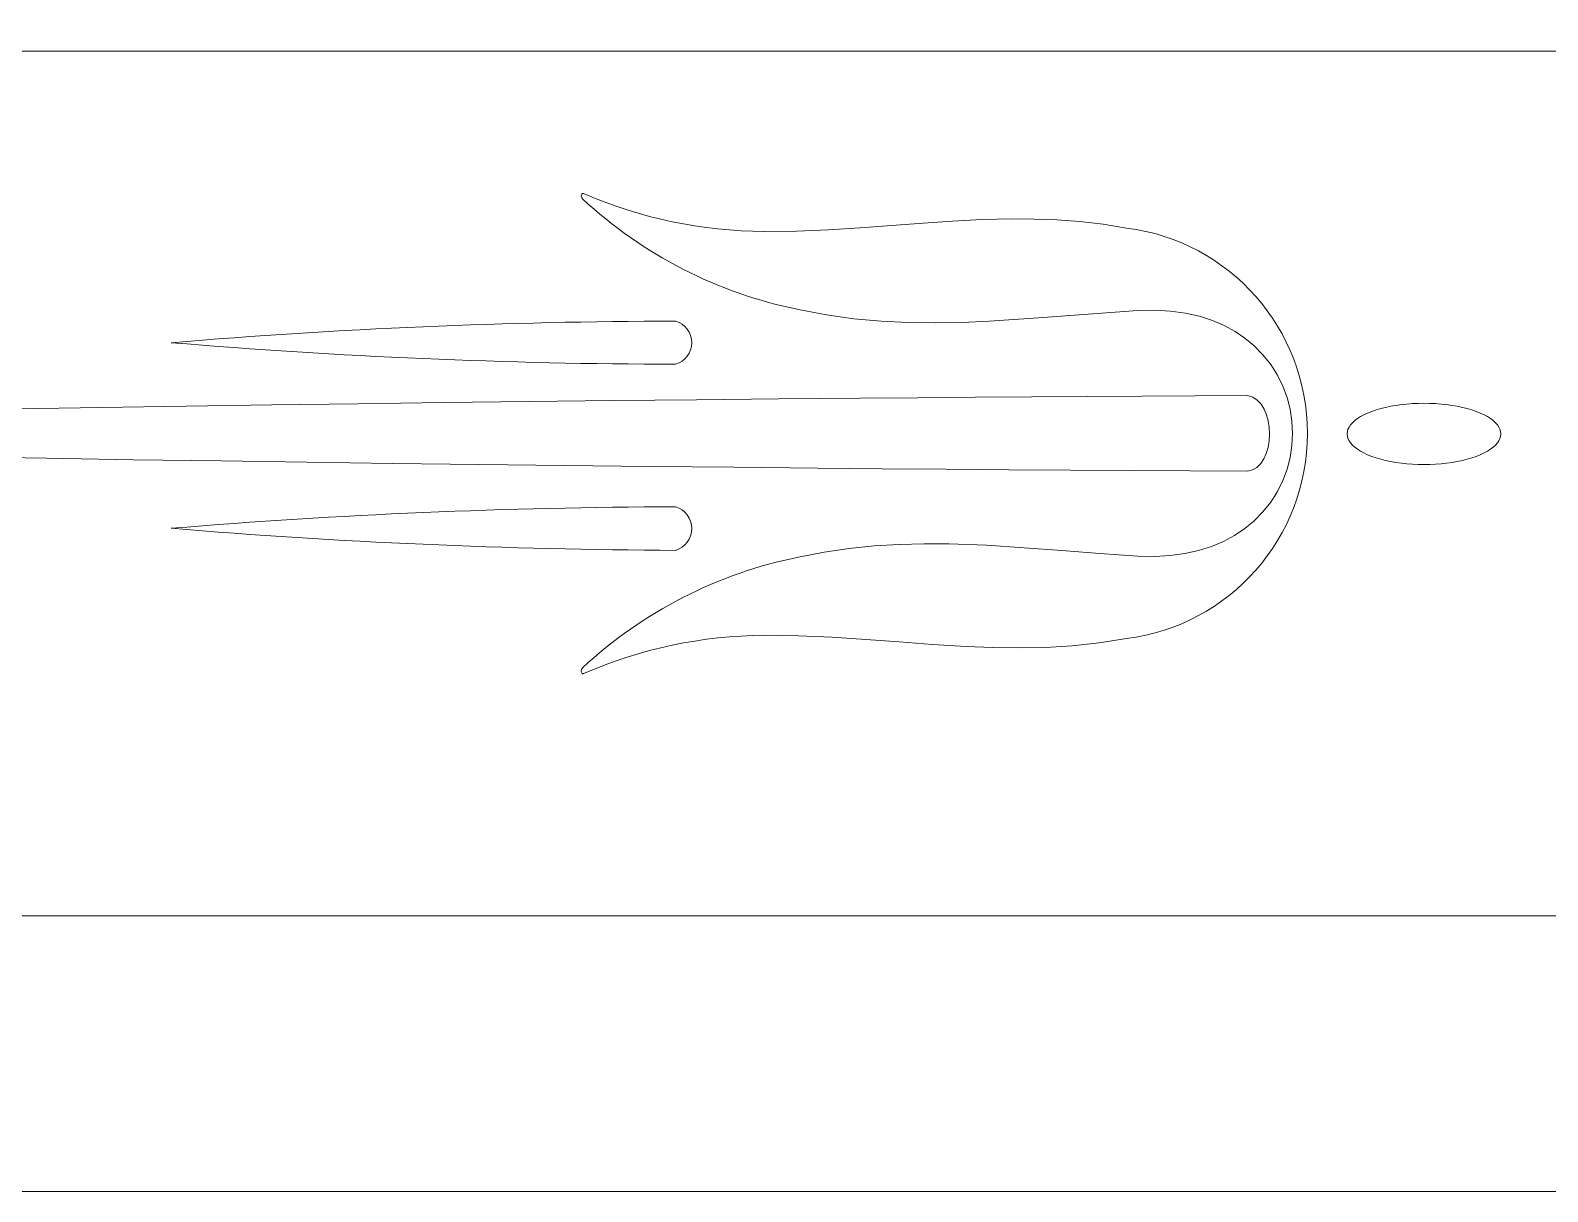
# Model space of a CAD drawing. Header units: centimetres. Extents: x -89 to 95, y -62 to 62.
# Drawn here: x 44.22 to 52.12, y -61.96 to -55.92 of the extents above; entities that cross this region are included whole.
import ezdxf

# ---------------------------------------------------------------- set-up
doc = ezdxf.new("R2010")
doc.units = ezdxf.units.CM
doc.header["$MEASUREMENT"] = 0
doc.layers.add('layer 1', color=7, linetype='Continuous')

msp = doc.modelspace()

# ---------------------------------------------------------------- linework, layer by layer
at = {"layer": 'layer 1', "color": 177, "lineweight": 9}
msp.add_open_spline([(5.39311, -61.96294), (5.39311, -61.96294), (95.39311, -61.96294), (95.39311, -61.96294), (95.39311, -61.96294), (95.39311, -61.96294), (95.39311, -1.96294), (95.39311, -1.96294), (95.39311, -1.96294), (95.39311, -1.96294), (5.39311, -1.96294), (5.39311, -1.96294), (5.39311, -1.96294), (5.39311, -1.96294), (5.39311, -61.96294), (5.39311, -61.96294), (5.39311, -61.96294), (5.39311, -61.96294), (5.39311, -61.96294), (5.39311, -61.96294)], degree=3, knots=[0, 0, 0, 0, 0.1666667, 0.1666667, 0.1666667, 0.1666667, 0.3333333, 0.3333333, 0.3333333, 0.3333333, 0.5, 0.5, 0.5, 0.5, 0.6666667, 0.6666667, 0.6666667, 0.6666667, 1, 1, 1, 1], dxfattribs=at)
at = {"layer": 'layer 1', "color": 250, "lineweight": 9}
msp.add_open_spline([(36.45683, -59.92779), (36.45683, -59.92779), (36.45683, -56.62779), (36.45683, -56.62779), (36.45683, -56.62779), (36.45673, -56.46876), (36.51981, -56.3162), (36.63218, -56.20368), (36.63218, -56.20368), (36.74456, -56.09116), (36.8978, -56.02789), (37.05683, -56.02779), (37.05683, -56.02779), (37.05683, -56.02779), (65.85683, -56.02779), (65.85683, -56.02779), (65.85683, -56.02779), (66.01586, -56.02769), (66.16841, -56.09077), (66.28094, -56.20315), (66.28094, -56.20315), (66.39346, -56.31553), (66.45673, -56.46876), (66.45683, -56.62779), (66.45683, -56.62779), (66.45683, -56.62779), (66.45683, -59.92779), (66.45683, -59.92779), (66.45683, -59.92779), (66.45693, -60.08682), (66.39385, -60.23937), (66.28147, -60.3519), (66.28147, -60.3519), (66.16909, -60.46442), (66.01586, -60.52769), (65.85683, -60.52779), (65.85683, -60.52779), (65.85683, -60.52779), (37.05683, -60.52779), (37.05683, -60.52779), (37.05683, -60.52779), (36.8978, -60.52789), (36.74524, -60.46481), (36.63272, -60.35243), (36.63272, -60.35243), (36.5202, -60.24005), (36.45693, -60.08682), (36.45683, -59.92779), (36.45683, -59.92779), (36.45683, -59.92779), (36.45683, -59.92779), (36.45683, -59.92779)], degree=3, knots=[0, 0, 0, 0, 0.0714286, 0.0714286, 0.0714286, 0.0714286, 0.1428571, 0.1428571, 0.1428571, 0.1428571, 0.2142857, 0.2142857, 0.2142857, 0.2142857, 0.2857143, 0.2857143, 0.2857143, 0.2857143, 0.3571429, 0.3571429, 0.3571429, 0.3571429, 0.4285714, 0.4285714, 0.4285714, 0.4285714, 0.5, 0.5, 0.5, 0.5, 0.5714286, 0.5714286, 0.5714286, 0.5714286, 0.6428571, 0.6428571, 0.6428571, 0.6428571, 0.7142857, 0.7142857, 0.7142857, 0.7142857, 0.7857143, 0.7857143, 0.7857143, 0.7857143, 0.8571429, 0.8571429, 0.8571429, 0.8571429, 1, 1, 1, 1], dxfattribs=at)
at = {"layer": 'layer 1', "color": 1, "lineweight": 9}
for points, knots in [([(47.09204, -59.23726), (47.09204, -59.23726), (47.08704, -59.24509), (47.08704, -59.24509), (47.08704, -59.24509), (47.08704, -59.24509), (47.08569, -59.25354), (47.08569, -59.25354), (47.08569, -59.25354), (47.08569, -59.25354), (47.08644, -59.25879), (47.08644, -59.25879), (47.08644, -59.25879), (47.08644, -59.25879), (47.08824, -59.26322), (47.08824, -59.26322), (47.08824, -59.26322), (47.08824, -59.26322), (47.09086, -59.2664), (47.09086, -59.2664), (47.09086, -59.2664), (47.09086, -59.2664), (47.09241, -59.26737), (47.09241, -59.26737), (47.09241, -59.26737), (47.09241, -59.26737), (47.09407, -59.26787), (47.09407, -59.26787), (47.09407, -59.26787), (47.09407, -59.26787), (47.09583, -59.26784), (47.09583, -59.26784), (47.09583, -59.26784), (47.09583, -59.26784), (47.09764, -59.26721), (47.09764, -59.26721), (47.09764, -59.26721), (47.39464, -59.13759), (47.71499, -59.06966), (48.03903, -59.06753), (48.03903, -59.06753), (48.03903, -59.06753), (48.21653, -59.06965), (48.21653, -59.06965), (48.21653, -59.06965), (48.21653, -59.06965), (48.39236, -59.07747), (48.39236, -59.07747), (48.39236, -59.07747), (48.39236, -59.07747), (48.567, -59.08899), (48.567, -59.08899), (48.567, -59.08899), (48.567, -59.08899), (48.74091, -59.10222), (48.74091, -59.10222), (48.74091, -59.10222), (48.74091, -59.10222), (48.91455, -59.11515), (48.91455, -59.11515), (48.91455, -59.11515), (48.91455, -59.11515), (49.08839, -59.1258), (49.08839, -59.1258), (49.08839, -59.1258), (49.08839, -59.1258), (49.22542, -59.13127), (49.22542, -59.13127), (49.22542, -59.13127), (49.22542, -59.13127), (49.36309, -59.13311), (49.36309, -59.13311), (49.36309, -59.13311), (49.36309, -59.13311), (49.50161, -59.13038), (49.50161, -59.13038), (49.50161, -59.13038), (49.50161, -59.13038), (49.64123, -59.1221), (49.64123, -59.1221), (49.64123, -59.1221), (49.64123, -59.1221), (49.78216, -59.10729), (49.78216, -59.10729), (49.78216, -59.10729), (49.78216, -59.10729), (49.92462, -59.085), (49.92462, -59.085), (49.92462, -59.085), (50.46281, -59.01631), (50.86598, -58.55924), (50.86571, -58.01669), (50.86571, -58.01669), (50.86544, -57.47414), (50.46287, -57.01654), (49.92462, -56.94838), (49.92462, -56.94838), (49.92462, -56.94838), (49.80244, -56.92886), (49.80244, -56.92886), (49.80244, -56.92886), (49.80244, -56.92886), (49.68147, -56.91496), (49.68147, -56.91496), (49.68147, -56.91496), (49.68147, -56.91496), (49.56157, -56.90608), (49.56157, -56.90608), (49.56157, -56.90608), (49.56157, -56.90608), (49.44257, -56.90158), (49.44257, -56.90158), (49.44257, -56.90158), (49.44257, -56.90158), (49.32434, -56.90087), (49.32434, -56.90087), (49.32434, -56.90087), (49.32434, -56.90087), (49.17043, -56.90461), (49.17043, -56.90461), (49.17043, -56.90461), (49.17043, -56.90461), (49.01726, -56.91239), (49.01726, -56.91239), (49.01726, -56.91239), (49.01726, -56.91239), (48.86448, -56.92281), (48.86448, -56.92281), (48.86448, -56.92281), (48.86448, -56.92281), (48.70086, -56.93535), (48.70086, -56.93535), (48.70086, -56.93535), (48.70086, -56.93535), (48.53691, -56.94762), (48.53691, -56.94762), (48.53691, -56.94762), (48.53691, -56.94762), (48.37223, -56.95793), (48.37223, -56.95793), (48.37223, -56.95793), (48.37223, -56.95793), (48.20641, -56.96458), (48.20641, -56.96458), (48.20641, -56.96458), (48.20641, -56.96458), (48.03903, -56.96586), (48.03903, -56.96586), (48.03903, -56.96586), (47.71511, -56.96505), (47.39467, -56.89791), (47.09764, -56.76867), (47.09764, -56.76867), (47.09764, -56.76867), (47.09583, -56.76805), (47.09583, -56.76805), (47.09583, -56.76805), (47.09583, -56.76805), (47.09407, -56.76801), (47.09407, -56.76801), (47.09407, -56.76801), (47.09407, -56.76801), (47.09241, -56.7685), (47.09241, -56.7685), (47.09241, -56.7685), (47.09241, -56.7685), (47.09086, -56.76945), (47.09086, -56.76945), (47.09086, -56.76945), (47.09086, -56.76945), (47.08824, -56.77253), (47.08824, -56.77253), (47.08824, -56.77253), (47.08824, -56.77253), (47.08644, -56.77678), (47.08644, -56.77678), (47.08644, -56.77678), (47.08644, -56.77678), (47.08569, -56.78173), (47.08569, -56.78173), (47.08569, -56.78173), (47.08569, -56.78173), (47.08622, -56.78692), (47.08622, -56.78692), (47.08622, -56.78692), (47.08622, -56.78692), (47.08826, -56.79187), (47.08826, -56.79187), (47.08826, -56.79187), (47.08826, -56.79187), (47.09204, -56.79612), (47.09204, -56.79612), (47.09204, -56.79612), (47.40694, -57.08813), (47.79602, -57.2876), (48.21695, -57.37271), (48.21695, -57.37271), (48.21695, -57.37271), (48.36122, -57.40029), (48.36122, -57.40029), (48.36122, -57.40029), (48.36122, -57.40029), (48.50433, -57.42011), (48.50433, -57.42011), (48.50433, -57.42011), (48.50433, -57.42011), (48.64646, -57.43304), (48.64646, -57.43304), (48.64646, -57.43304), (48.64646, -57.43304), (48.7878, -57.43994), (48.7878, -57.43994), (48.7878, -57.43994), (48.7878, -57.43994), (48.92854, -57.44168), (48.92854, -57.44168), (48.92854, -57.44168), (48.92854, -57.44168), (49.06886, -57.43913), (49.06886, -57.43913), (49.06886, -57.43913), (49.06886, -57.43913), (49.20894, -57.43315), (49.20894, -57.43315), (49.20894, -57.43315), (49.20894, -57.43315), (49.46576, -57.41615), (49.46576, -57.41615), (49.46576, -57.41615), (49.46576, -57.41615), (49.72355, -57.39589), (49.72355, -57.39589), (49.72355, -57.39589), (49.72355, -57.39589), (49.98346, -57.3777), (49.98346, -57.3777), (49.98346, -57.3777), (49.98346, -57.3777), (50.07108, -57.37584), (50.07108, -57.37584), (50.07108, -57.37584), (50.07108, -57.37584), (50.15364, -57.38049), (50.15364, -57.38049), (50.15364, -57.38049), (50.15364, -57.38049), (50.23116, -57.39125), (50.23116, -57.39125), (50.23116, -57.39125), (50.23116, -57.39125), (50.30363, -57.40776), (50.30363, -57.40776), (50.30363, -57.40776), (50.30363, -57.40776), (50.37106, -57.4296), (50.37106, -57.4296), (50.37106, -57.4296), (50.37106, -57.4296), (50.43236, -57.4559), (50.43236, -57.4559), (50.43236, -57.4559), (50.43236, -57.4559), (50.4888, -57.48661), (50.4888, -57.48661), (50.4888, -57.48661), (50.4888, -57.48661), (50.54037, -57.52138), (50.54037, -57.52138), (50.54037, -57.52138), (50.54037, -57.52138), (50.58707, -57.55984), (50.58707, -57.55984), (50.58707, -57.55984), (50.58707, -57.55984), (50.63422, -57.60755), (50.63422, -57.60755), (50.63422, -57.60755), (50.63422, -57.60755), (50.67509, -57.65903), (50.67509, -57.65903), (50.67509, -57.65903), (50.67509, -57.65903), (50.70967, -57.71372), (50.70967, -57.71372), (50.70967, -57.71372), (50.70967, -57.71372), (50.73797, -57.77109), (50.73797, -57.77109), (50.73797, -57.77109), (50.73797, -57.77109), (50.75997, -57.83061), (50.75997, -57.83061), (50.75997, -57.83061), (50.75997, -57.83061), (50.77569, -57.89175), (50.77569, -57.89175), (50.77569, -57.89175), (50.77569, -57.89175), (50.78512, -57.95395), (50.78512, -57.95395), (50.78512, -57.95395), (50.78512, -57.95395), (50.78827, -58.01669), (50.78827, -58.01669), (50.78827, -58.01669), (50.78827, -58.01669), (50.78512, -58.07943), (50.78512, -58.07943), (50.78512, -58.07943), (50.78512, -58.07943), (50.77569, -58.14164), (50.77569, -58.14164), (50.77569, -58.14164), (50.77569, -58.14164), (50.75997, -58.20277), (50.75997, -58.20277), (50.75997, -58.20277), (50.75997, -58.20277), (50.73797, -58.26229), (50.73797, -58.26229), (50.73797, -58.26229), (50.73797, -58.26229), (50.70967, -58.31966), (50.70967, -58.31966), (50.70967, -58.31966), (50.70967, -58.31966), (50.67509, -58.37436), (50.67509, -58.37436), (50.67509, -58.37436), (50.67509, -58.37436), (50.63422, -58.42583), (50.63422, -58.42583), (50.63422, -58.42583), (50.63422, -58.42583), (50.58707, -58.47355), (50.58707, -58.47355), (50.58707, -58.47355), (50.58707, -58.47355), (50.53947, -58.51267), (50.53947, -58.51267), (50.53947, -58.51267), (50.53947, -58.51267), (50.48683, -58.54796), (50.48683, -58.54796), (50.48683, -58.54796), (50.48683, -58.54796), (50.42914, -58.57904), (50.42914, -58.57904), (50.42914, -58.57904), (50.42914, -58.57904), (50.36641, -58.60551), (50.36641, -58.60551), (50.36641, -58.60551), (50.36641, -58.60551), (50.29862, -58.62699), (50.29862, -58.62699), (50.29862, -58.62699), (50.29862, -58.62699), (50.22714, -58.64285), (50.22714, -58.64285), (50.22714, -58.64285), (50.22714, -58.64285), (50.15078, -58.65317), (50.15078, -58.65317), (50.15078, -58.65317), (50.15078, -58.65317), (50.06956, -58.65757), (50.06956, -58.65757), (50.06956, -58.65757), (50.06956, -58.65757), (49.98346, -58.65568), (49.98346, -58.65568), (49.98346, -58.65568), (49.98346, -58.65568), (49.78475, -58.64218), (49.78475, -58.64218), (49.78475, -58.64218), (49.78475, -58.64218), (49.58743, -58.62673), (49.58743, -58.62673), (49.58743, -58.62673), (49.58743, -58.62673), (49.391, -58.61171), (49.391, -58.61171), (49.391, -58.61171), (49.391, -58.61171), (49.19493, -58.59951), (49.19493, -58.59951), (49.19493, -58.59951), (49.19493, -58.59951), (48.99874, -58.5925), (48.99874, -58.5925), (48.99874, -58.5925), (48.99874, -58.5925), (48.86996, -58.59186), (48.86996, -58.59186), (48.86996, -58.59186), (48.86996, -58.59186), (48.74077, -58.59513), (48.74077, -58.59513), (48.74077, -58.59513), (48.74077, -58.59513), (48.61101, -58.60298), (48.61101, -58.60298), (48.61101, -58.60298), (48.61101, -58.60298), (48.48055, -58.61607), (48.48055, -58.61607), (48.48055, -58.61607), (48.48055, -58.61607), (48.34925, -58.63508), (48.34925, -58.63508), (48.34925, -58.63508), (48.34925, -58.63508), (48.21695, -58.66067), (48.21695, -58.66067), (48.21695, -58.66067), (47.7959, -58.74543), (47.40667, -58.94489), (47.09204, -59.23726), (47.09204, -59.23726), (47.09204, -59.23726), (47.09204, -59.23726), (47.09204, -59.23726)], [0, 0, 0, 0, 0.0093458, 0.0093458, 0.0093458, 0.0093458, 0.0186916, 0.0186916, 0.0186916, 0.0186916, 0.0280374, 0.0280374, 0.0280374, 0.0280374, 0.0373832, 0.0373832, 0.0373832, 0.0373832, 0.046729, 0.046729, 0.046729, 0.046729, 0.0560748, 0.0560748, 0.0560748, 0.0560748, 0.0654206, 0.0654206, 0.0654206, 0.0654206, 0.0747664, 0.0747664, 0.0747664, 0.0747664, 0.0841121, 0.0841121, 0.0841121, 0.0841121, 0.0934579, 0.0934579, 0.0934579, 0.0934579, 0.1028037, 0.1028037, 0.1028037, 0.1028037, 0.1121495, 0.1121495, 0.1121495, 0.1121495, 0.1214953, 0.1214953, 0.1214953, 0.1214953, 0.1308411, 0.1308411, 0.1308411, 0.1308411, 0.1401869, 0.1401869, 0.1401869, 0.1401869, 0.1495327, 0.1495327, 0.1495327, 0.1495327, 0.1588785, 0.1588785, 0.1588785, 0.1588785, 0.1682243, 0.1682243, 0.1682243, 0.1682243, 0.1775701, 0.1775701, 0.1775701, 0.1775701, 0.1869159, 0.1869159, 0.1869159, 0.1869159, 0.1962617, 0.1962617, 0.1962617, 0.1962617, 0.2056075, 0.2056075, 0.2056075, 0.2056075, 0.2149533, 0.2149533, 0.2149533, 0.2149533, 0.2242991, 0.2242991, 0.2242991, 0.2242991, 0.2336449, 0.2336449, 0.2336449, 0.2336449, 0.2429907, 0.2429907, 0.2429907, 0.2429907, 0.2523364, 0.2523364, 0.2523364, 0.2523364, 0.2616822, 0.2616822, 0.2616822, 0.2616822, 0.271028, 0.271028, 0.271028, 0.271028, 0.2803738, 0.2803738, 0.2803738, 0.2803738, 0.2897196, 0.2897196, 0.2897196, 0.2897196, 0.2990654, 0.2990654, 0.2990654, 0.2990654, 0.3084112, 0.3084112, 0.3084112, 0.3084112, 0.317757, 0.317757, 0.317757, 0.317757, 0.3271028, 0.3271028, 0.3271028, 0.3271028, 0.3364486, 0.3364486, 0.3364486, 0.3364486, 0.3457944, 0.3457944, 0.3457944, 0.3457944, 0.3551402, 0.3551402, 0.3551402, 0.3551402, 0.364486, 0.364486, 0.364486, 0.364486, 0.3738318, 0.3738318, 0.3738318, 0.3738318, 0.3831776, 0.3831776, 0.3831776, 0.3831776, 0.3925234, 0.3925234, 0.3925234, 0.3925234, 0.4018692, 0.4018692, 0.4018692, 0.4018692, 0.411215, 0.411215, 0.411215, 0.411215, 0.4205607, 0.4205607, 0.4205607, 0.4205607, 0.4299065, 0.4299065, 0.4299065, 0.4299065, 0.4392523, 0.4392523, 0.4392523, 0.4392523, 0.4485981, 0.4485981, 0.4485981, 0.4485981, 0.4579439, 0.4579439, 0.4579439, 0.4579439, 0.4672897, 0.4672897, 0.4672897, 0.4672897, 0.4766355, 0.4766355, 0.4766355, 0.4766355, 0.4859813, 0.4859813, 0.4859813, 0.4859813, 0.4953271, 0.4953271, 0.4953271, 0.4953271, 0.5046729, 0.5046729, 0.5046729, 0.5046729, 0.5140187, 0.5140187, 0.5140187, 0.5140187, 0.5233645, 0.5233645, 0.5233645, 0.5233645, 0.5327103, 0.5327103, 0.5327103, 0.5327103, 0.5420561, 0.5420561, 0.5420561, 0.5420561, 0.5514019, 0.5514019, 0.5514019, 0.5514019, 0.5607477, 0.5607477, 0.5607477, 0.5607477, 0.5700935, 0.5700935, 0.5700935, 0.5700935, 0.5794393, 0.5794393, 0.5794393, 0.5794393, 0.588785, 0.588785, 0.588785, 0.588785, 0.5981308, 0.5981308, 0.5981308, 0.5981308, 0.6074766, 0.6074766, 0.6074766, 0.6074766, 0.6168224, 0.6168224, 0.6168224, 0.6168224, 0.6261682, 0.6261682, 0.6261682, 0.6261682, 0.635514, 0.635514, 0.635514, 0.635514, 0.6448598, 0.6448598, 0.6448598, 0.6448598, 0.6542056, 0.6542056, 0.6542056, 0.6542056, 0.6635514, 0.6635514, 0.6635514, 0.6635514, 0.6728972, 0.6728972, 0.6728972, 0.6728972, 0.682243, 0.682243, 0.682243, 0.682243, 0.6915888, 0.6915888, 0.6915888, 0.6915888, 0.7009346, 0.7009346, 0.7009346, 0.7009346, 0.7102804, 0.7102804, 0.7102804, 0.7102804, 0.7196262, 0.7196262, 0.7196262, 0.7196262, 0.728972, 0.728972, 0.728972, 0.728972, 0.7383178, 0.7383178, 0.7383178, 0.7383178, 0.7476636, 0.7476636, 0.7476636, 0.7476636, 0.7570093, 0.7570093, 0.7570093, 0.7570093, 0.7663551, 0.7663551, 0.7663551, 0.7663551, 0.7757009, 0.7757009, 0.7757009, 0.7757009, 0.7850467, 0.7850467, 0.7850467, 0.7850467, 0.7943925, 0.7943925, 0.7943925, 0.7943925, 0.8037383, 0.8037383, 0.8037383, 0.8037383, 0.8130841, 0.8130841, 0.8130841, 0.8130841, 0.8224299, 0.8224299, 0.8224299, 0.8224299, 0.8317757, 0.8317757, 0.8317757, 0.8317757, 0.8411215, 0.8411215, 0.8411215, 0.8411215, 0.8504673, 0.8504673, 0.8504673, 0.8504673, 0.8598131, 0.8598131, 0.8598131, 0.8598131, 0.8691589, 0.8691589, 0.8691589, 0.8691589, 0.8785047, 0.8785047, 0.8785047, 0.8785047, 0.8878505, 0.8878505, 0.8878505, 0.8878505, 0.8971963, 0.8971963, 0.8971963, 0.8971963, 0.9065421, 0.9065421, 0.9065421, 0.9065421, 0.9158879, 0.9158879, 0.9158879, 0.9158879, 0.9252336, 0.9252336, 0.9252336, 0.9252336, 0.9345794, 0.9345794, 0.9345794, 0.9345794, 0.9439252, 0.9439252, 0.9439252, 0.9439252, 0.953271, 0.953271, 0.953271, 0.953271, 0.9626168, 0.9626168, 0.9626168, 0.9626168, 0.9719626, 0.9719626, 0.9719626, 0.9719626, 0.9813084, 0.9813084, 0.9813084, 0.9813084, 1, 1, 1, 1]), ([(44.95009, -57.54494), (45.82378, -57.61798), (46.70001, -57.65545), (47.57674, -57.65726), (47.57674, -57.65726), (47.62638, -57.64237), (47.66037, -57.59676), (47.66035, -57.54494), (47.66035, -57.54494), (47.66033, -57.49312), (47.62639, -57.44747), (47.57674, -57.43262), (47.57674, -57.43262), (46.70001, -57.43436), (45.82378, -57.47183), (44.95009, -57.54494), (44.95009, -57.54494), (44.95009, -57.54494), (44.95009, -57.54494), (44.95009, -57.54494)], [0, 0, 0, 0, 0.1666667, 0.1666667, 0.1666667, 0.1666667, 0.3333333, 0.3333333, 0.3333333, 0.3333333, 0.5, 0.5, 0.5, 0.5, 0.6666667, 0.6666667, 0.6666667, 0.6666667, 1, 1, 1, 1]), ([(39.26672, -58.01669), (39.26672, -58.01669), (39.4089, -58.02298), (39.4089, -58.02298), (39.4089, -58.02298), (39.4089, -58.02298), (39.55787, -58.02919), (39.55787, -58.02919), (39.55787, -58.02919), (39.55787, -58.02919), (39.71341, -58.03532), (39.71341, -58.03532), (39.71341, -58.03532), (39.71341, -58.03532), (39.87531, -58.04137), (39.87531, -58.04137), (39.87531, -58.04137), (39.87531, -58.04137), (40.04334, -58.04732), (40.04334, -58.04732), (40.04334, -58.04732), (40.04334, -58.04732), (40.21412, -58.05309), (40.21412, -58.05309), (40.21412, -58.05309), (40.21412, -58.05309), (40.39039, -58.05878), (40.39039, -58.05878), (40.39039, -58.05878), (40.39039, -58.05878), (40.57195, -58.06438), (40.57195, -58.06438), (40.57195, -58.06438), (40.57195, -58.06438), (40.75859, -58.0699), (40.75859, -58.0699), (40.75859, -58.0699), (40.75859, -58.0699), (40.9871, -58.07635), (40.9871, -58.07635), (40.9871, -58.07635), (40.9871, -58.07635), (41.22216, -58.08268), (41.22216, -58.08268), (41.22216, -58.08268), (41.22216, -58.08268), (41.46341, -58.08889), (41.46341, -58.08889), (41.46341, -58.08889), (41.46341, -58.08889), (41.71049, -58.09497), (41.71049, -58.09497), (41.71049, -58.09497), (41.71049, -58.09497), (41.96307, -58.10092), (41.96307, -58.10092), (41.96307, -58.10092), (41.96307, -58.10092), (42.22078, -58.10674), (42.22078, -58.10674), (42.22078, -58.10674), (42.22078, -58.10674), (42.53631, -58.11356), (42.53631, -58.11356), (42.53631, -58.11356), (42.53631, -58.11356), (42.85812, -58.12018), (42.85812, -58.12018), (42.85812, -58.12018), (42.85812, -58.12018), (43.1856, -58.12661), (43.1856, -58.12661), (43.1856, -58.12661), (43.1856, -58.12661), (43.51813, -58.13284), (43.51813, -58.13284), (43.51813, -58.13284), (43.51813, -58.13284), (43.85512, -58.13888), (43.85512, -58.13888), (43.85512, -58.13888), (43.85512, -58.13888), (44.30212, -58.14648), (44.30212, -58.14648), (44.30212, -58.14648), (44.30212, -58.14648), (44.75434, -58.15373), (44.75434, -58.15373), (44.75434, -58.15373), (44.75434, -58.15373), (45.21041, -58.16062), (45.21041, -58.16062), (45.21041, -58.16062), (45.21041, -58.16062), (45.65703, -58.16699), (45.65703, -58.16699), (45.65703, -58.16699), (45.65703, -58.16699), (46.10474, -58.17301), (46.10474, -58.17301), (46.10474, -58.17301), (46.10474, -58.17301), (46.55228, -58.17868), (46.55228, -58.17868), (46.55228, -58.17868), (46.55228, -58.17868), (46.99838, -58.18399), (46.99838, -58.18399), (46.99838, -58.18399), (46.99838, -58.18399), (47.44179, -58.18893), (47.44179, -58.18893), (47.44179, -58.18893), (47.44179, -58.18893), (47.88122, -58.1935), (47.88122, -58.1935), (47.88122, -58.1935), (47.88122, -58.1935), (48.31543, -58.1977), (48.31543, -58.1977), (48.31543, -58.1977), (48.31543, -58.1977), (48.6521, -58.20074), (48.6521, -58.20074), (48.6521, -58.20074), (48.6521, -58.20074), (48.98415, -58.20354), (48.98415, -58.20354), (48.98415, -58.20354), (48.98415, -58.20354), (49.31096, -58.20609), (49.31096, -58.20609), (49.31096, -58.20609), (49.31096, -58.20609), (49.63193, -58.20841), (49.63193, -58.20841), (49.63193, -58.20841), (49.63193, -58.20841), (49.94644, -58.21048), (49.94644, -58.21048), (49.94644, -58.21048), (49.94644, -58.21048), (50.25387, -58.21231), (50.25387, -58.21231), (50.25387, -58.21231), (50.25387, -58.21231), (50.55361, -58.21388), (50.55361, -58.21388), (50.55361, -58.21388), (50.55361, -58.21388), (50.58002, -58.20728), (50.58002, -58.20728), (50.58002, -58.20728), (50.58002, -58.20728), (50.60303, -58.19376), (50.60303, -58.19376), (50.60303, -58.19376), (50.60303, -58.19376), (50.6226, -58.17428), (50.6226, -58.17428), (50.6226, -58.17428), (50.6226, -58.17428), (50.63872, -58.1498), (50.63872, -58.1498), (50.63872, -58.1498), (50.63872, -58.1498), (50.65136, -58.1213), (50.65136, -58.1213), (50.65136, -58.1213), (50.65136, -58.1213), (50.66049, -58.08975), (50.66049, -58.08975), (50.66049, -58.08975), (50.66049, -58.08975), (50.66609, -58.05612), (50.66609, -58.05612), (50.66609, -58.05612), (50.66609, -58.05612), (50.66814, -58.02137), (50.66814, -58.02137), (50.66814, -58.02137), (50.66814, -58.02137), (50.66661, -57.98648), (50.66661, -57.98648), (50.66661, -57.98648), (50.66661, -57.98648), (50.66147, -57.95241), (50.66147, -57.95241), (50.66147, -57.95241), (50.66147, -57.95241), (50.65271, -57.92012), (50.65271, -57.92012), (50.65271, -57.92012), (50.65271, -57.92012), (50.64029, -57.8906), (50.64029, -57.8906), (50.64029, -57.8906), (50.64029, -57.8906), (50.6242, -57.86481), (50.6242, -57.86481), (50.6242, -57.86481), (50.6242, -57.86481), (50.60441, -57.84372), (50.60441, -57.84372), (50.60441, -57.84372), (50.60441, -57.84372), (50.58089, -57.8283), (50.58089, -57.8283), (50.58089, -57.8283), (50.58089, -57.8283), (50.55361, -57.81951), (50.55361, -57.81951), (50.55361, -57.81951), (50.55361, -57.81951), (50.28205, -57.82093), (50.28205, -57.82093), (50.28205, -57.82093), (50.28205, -57.82093), (50.00411, -57.82255), (50.00411, -57.82255), (50.00411, -57.82255), (50.00411, -57.82255), (49.72025, -57.82438), (49.72025, -57.82438), (49.72025, -57.82438), (49.72025, -57.82438), (49.43094, -57.82641), (49.43094, -57.82641), (49.43094, -57.82641), (49.43094, -57.82641), (49.13663, -57.82864), (49.13663, -57.82864), (49.13663, -57.82864), (49.13663, -57.82864), (48.83778, -57.83106), (48.83778, -57.83106), (48.83778, -57.83106), (48.83778, -57.83106), (48.53484, -57.83369), (48.53484, -57.83369), (48.53484, -57.83369), (48.53484, -57.83369), (48.11248, -57.83761), (48.11248, -57.83761), (48.11248, -57.83761), (48.11248, -57.83761), (47.68445, -57.84189), (47.68445, -57.84189), (47.68445, -57.84189), (47.68445, -57.84189), (47.25194, -57.84654), (47.25194, -57.84654), (47.25194, -57.84654), (47.25194, -57.84654), (46.81614, -57.85153), (46.81614, -57.85153), (46.81614, -57.85153), (46.81614, -57.85153), (46.3693, -57.85699), (46.3693, -57.85699), (46.3693, -57.85699), (46.3693, -57.85699), (45.92154, -57.8628), (45.92154, -57.8628), (45.92154, -57.8628), (45.92154, -57.8628), (45.47412, -57.86896), (45.47412, -57.86896), (45.47412, -57.86896), (45.47412, -57.86896), (45.02831, -57.87547), (45.02831, -57.87547), (45.02831, -57.87547), (45.02831, -57.87547), (44.58537, -57.88232), (44.58537, -57.88232), (44.58537, -57.88232), (44.58537, -57.88232), (44.14656, -57.8895), (44.14656, -57.8895), (44.14656, -57.8895), (44.14656, -57.8895), (43.71316, -57.89701), (43.71316, -57.89701), (43.71316, -57.89701), (43.71316, -57.89701), (43.37797, -57.90313), (43.37797, -57.90313), (43.37797, -57.90313), (43.37797, -57.90313), (43.04748, -57.90945), (43.04748, -57.90945), (43.04748, -57.90945), (43.04748, -57.90945), (42.72231, -57.91596), (42.72231, -57.91596), (42.72231, -57.91596), (42.72231, -57.91596), (42.40306, -57.92266), (42.40306, -57.92266), (42.40306, -57.92266), (42.40306, -57.92266), (42.09035, -57.92956), (42.09035, -57.92956), (42.09035, -57.92956), (42.09035, -57.92956), (41.84962, -57.93511), (41.84962, -57.93511), (41.84962, -57.93511), (41.84962, -57.93511), (41.6136, -57.94077), (41.6136, -57.94077), (41.6136, -57.94077), (41.6136, -57.94077), (41.38258, -57.94654), (41.38258, -57.94654), (41.38258, -57.94654), (41.38258, -57.94654), (41.15685, -57.95243), (41.15685, -57.95243), (41.15685, -57.95243), (41.15685, -57.95243), (40.93672, -57.95843), (40.93672, -57.95843), (40.93672, -57.95843), (40.93672, -57.95843), (40.72247, -57.96454), (40.72247, -57.96454), (40.72247, -57.96454), (40.72247, -57.96454), (40.5144, -57.97075), (40.5144, -57.97075), (40.5144, -57.97075), (40.5144, -57.97075), (40.31281, -57.97707), (40.31281, -57.97707), (40.31281, -57.97707), (40.31281, -57.97707), (40.11799, -57.9835), (40.11799, -57.9835), (40.11799, -57.9835), (40.11799, -57.9835), (39.93024, -57.99004), (39.93024, -57.99004), (39.93024, -57.99004), (39.93024, -57.99004), (39.75301, -57.99655), (39.75301, -57.99655), (39.75301, -57.99655), (39.75301, -57.99655), (39.58316, -58.00317), (39.58316, -58.00317), (39.58316, -58.00317), (39.58316, -58.00317), (39.42097, -58.00988), (39.42097, -58.00988), (39.42097, -58.00988), (39.42097, -58.00988), (39.26672, -58.01669), (39.26672, -58.01669), (39.26672, -58.01669), (39.26672, -58.01669), (39.26672, -58.01669), (39.26672, -58.01669)], [0, 0, 0, 0, 0.0108696, 0.0108696, 0.0108696, 0.0108696, 0.0217391, 0.0217391, 0.0217391, 0.0217391, 0.0326087, 0.0326087, 0.0326087, 0.0326087, 0.0434783, 0.0434783, 0.0434783, 0.0434783, 0.0543478, 0.0543478, 0.0543478, 0.0543478, 0.0652174, 0.0652174, 0.0652174, 0.0652174, 0.076087, 0.076087, 0.076087, 0.076087, 0.0869565, 0.0869565, 0.0869565, 0.0869565, 0.0978261, 0.0978261, 0.0978261, 0.0978261, 0.1086957, 0.1086957, 0.1086957, 0.1086957, 0.1195652, 0.1195652, 0.1195652, 0.1195652, 0.1304348, 0.1304348, 0.1304348, 0.1304348, 0.1413043, 0.1413043, 0.1413043, 0.1413043, 0.1521739, 0.1521739, 0.1521739, 0.1521739, 0.1630435, 0.1630435, 0.1630435, 0.1630435, 0.173913, 0.173913, 0.173913, 0.173913, 0.1847826, 0.1847826, 0.1847826, 0.1847826, 0.1956522, 0.1956522, 0.1956522, 0.1956522, 0.2065217, 0.2065217, 0.2065217, 0.2065217, 0.2173913, 0.2173913, 0.2173913, 0.2173913, 0.2282609, 0.2282609, 0.2282609, 0.2282609, 0.2391304, 0.2391304, 0.2391304, 0.2391304, 0.25, 0.25, 0.25, 0.25, 0.2608696, 0.2608696, 0.2608696, 0.2608696, 0.2717391, 0.2717391, 0.2717391, 0.2717391, 0.2826087, 0.2826087, 0.2826087, 0.2826087, 0.2934783, 0.2934783, 0.2934783, 0.2934783, 0.3043478, 0.3043478, 0.3043478, 0.3043478, 0.3152174, 0.3152174, 0.3152174, 0.3152174, 0.326087, 0.326087, 0.326087, 0.326087, 0.3369565, 0.3369565, 0.3369565, 0.3369565, 0.3478261, 0.3478261, 0.3478261, 0.3478261, 0.3586957, 0.3586957, 0.3586957, 0.3586957, 0.3695652, 0.3695652, 0.3695652, 0.3695652, 0.3804348, 0.3804348, 0.3804348, 0.3804348, 0.3913043, 0.3913043, 0.3913043, 0.3913043, 0.4021739, 0.4021739, 0.4021739, 0.4021739, 0.4130435, 0.4130435, 0.4130435, 0.4130435, 0.423913, 0.423913, 0.423913, 0.423913, 0.4347826, 0.4347826, 0.4347826, 0.4347826, 0.4456522, 0.4456522, 0.4456522, 0.4456522, 0.4565217, 0.4565217, 0.4565217, 0.4565217, 0.4673913, 0.4673913, 0.4673913, 0.4673913, 0.4782609, 0.4782609, 0.4782609, 0.4782609, 0.4891304, 0.4891304, 0.4891304, 0.4891304, 0.5, 0.5, 0.5, 0.5, 0.5108696, 0.5108696, 0.5108696, 0.5108696, 0.5217391, 0.5217391, 0.5217391, 0.5217391, 0.5326087, 0.5326087, 0.5326087, 0.5326087, 0.5434783, 0.5434783, 0.5434783, 0.5434783, 0.5543478, 0.5543478, 0.5543478, 0.5543478, 0.5652174, 0.5652174, 0.5652174, 0.5652174, 0.576087, 0.576087, 0.576087, 0.576087, 0.5869565, 0.5869565, 0.5869565, 0.5869565, 0.5978261, 0.5978261, 0.5978261, 0.5978261, 0.6086957, 0.6086957, 0.6086957, 0.6086957, 0.6195652, 0.6195652, 0.6195652, 0.6195652, 0.6304348, 0.6304348, 0.6304348, 0.6304348, 0.6413043, 0.6413043, 0.6413043, 0.6413043, 0.6521739, 0.6521739, 0.6521739, 0.6521739, 0.6630435, 0.6630435, 0.6630435, 0.6630435, 0.673913, 0.673913, 0.673913, 0.673913, 0.6847826, 0.6847826, 0.6847826, 0.6847826, 0.6956522, 0.6956522, 0.6956522, 0.6956522, 0.7065217, 0.7065217, 0.7065217, 0.7065217, 0.7173913, 0.7173913, 0.7173913, 0.7173913, 0.7282609, 0.7282609, 0.7282609, 0.7282609, 0.7391304, 0.7391304, 0.7391304, 0.7391304, 0.75, 0.75, 0.75, 0.75, 0.7608696, 0.7608696, 0.7608696, 0.7608696, 0.7717391, 0.7717391, 0.7717391, 0.7717391, 0.7826087, 0.7826087, 0.7826087, 0.7826087, 0.7934783, 0.7934783, 0.7934783, 0.7934783, 0.8043478, 0.8043478, 0.8043478, 0.8043478, 0.8152174, 0.8152174, 0.8152174, 0.8152174, 0.826087, 0.826087, 0.826087, 0.826087, 0.8369565, 0.8369565, 0.8369565, 0.8369565, 0.8478261, 0.8478261, 0.8478261, 0.8478261, 0.8586957, 0.8586957, 0.8586957, 0.8586957, 0.8695652, 0.8695652, 0.8695652, 0.8695652, 0.8804348, 0.8804348, 0.8804348, 0.8804348, 0.8913043, 0.8913043, 0.8913043, 0.8913043, 0.9021739, 0.9021739, 0.9021739, 0.9021739, 0.9130435, 0.9130435, 0.9130435, 0.9130435, 0.923913, 0.923913, 0.923913, 0.923913, 0.9347826, 0.9347826, 0.9347826, 0.9347826, 0.9456522, 0.9456522, 0.9456522, 0.9456522, 0.9565217, 0.9565217, 0.9565217, 0.9565217, 0.9673913, 0.9673913, 0.9673913, 0.9673913, 0.9782609, 0.9782609, 0.9782609, 0.9782609, 1, 1, 1, 1]), ([(51.87245, -58.01951), (51.87245, -58.01951), (51.87134, -58.0076), (51.87134, -58.0076), (51.87134, -58.0076), (51.87134, -58.0076), (51.86799, -57.99575), (51.86799, -57.99575), (51.86799, -57.99575), (51.86799, -57.99575), (51.86242, -57.98404), (51.86242, -57.98404), (51.86242, -57.98404), (51.86242, -57.98404), (51.85468, -57.97252), (51.85468, -57.97252), (51.85468, -57.97252), (51.85468, -57.97252), (51.8448, -57.96127), (51.8448, -57.96127), (51.8448, -57.96127), (51.8448, -57.96127), (51.83284, -57.95035), (51.83284, -57.95035), (51.83284, -57.95035), (51.83284, -57.95035), (51.81886, -57.93981), (51.81886, -57.93981), (51.81886, -57.93981), (51.81886, -57.93981), (51.80294, -57.92971), (51.80294, -57.92971), (51.80294, -57.92971), (51.80294, -57.92971), (51.78518, -57.92012), (51.78518, -57.92012), (51.78518, -57.92012), (51.78518, -57.92012), (51.76566, -57.91108), (51.76566, -57.91108), (51.76566, -57.91108), (51.76566, -57.91108), (51.74451, -57.90265), (51.74451, -57.90265), (51.74451, -57.90265), (51.74451, -57.90265), (51.72183, -57.89488), (51.72183, -57.89488), (51.72183, -57.89488), (51.72183, -57.89488), (51.69776, -57.8878), (51.69776, -57.8878), (51.69776, -57.8878), (51.69776, -57.8878), (51.67243, -57.88146), (51.67243, -57.88146), (51.67243, -57.88146), (51.67243, -57.88146), (51.64598, -57.87589), (51.64598, -57.87589), (51.64598, -57.87589), (51.64598, -57.87589), (51.61856, -57.87112), (51.61856, -57.87112), (51.61856, -57.87112), (51.61856, -57.87112), (51.59033, -57.86718), (51.59033, -57.86718), (51.59033, -57.86718), (51.59033, -57.86718), (51.56143, -57.8641), (51.56143, -57.8641), (51.56143, -57.8641), (51.56143, -57.8641), (51.53204, -57.86188), (51.53204, -57.86188), (51.53204, -57.86188), (51.53204, -57.86188), (51.50231, -57.86055), (51.50231, -57.86055), (51.50231, -57.86055), (51.50231, -57.86055), (51.47241, -57.8601), (51.47241, -57.8601), (51.47241, -57.8601), (51.47241, -57.8601), (51.44252, -57.86055), (51.44252, -57.86055), (51.44252, -57.86055), (51.44252, -57.86055), (51.41279, -57.86188), (51.41279, -57.86188), (51.41279, -57.86188), (51.41279, -57.86188), (51.3834, -57.8641), (51.3834, -57.8641), (51.3834, -57.8641), (51.3834, -57.8641), (51.3545, -57.86718), (51.3545, -57.86718), (51.3545, -57.86718), (51.3545, -57.86718), (51.32626, -57.87112), (51.32626, -57.87112), (51.32626, -57.87112), (51.32626, -57.87112), (51.29884, -57.87589), (51.29884, -57.87589), (51.29884, -57.87589), (51.29884, -57.87589), (51.27239, -57.88146), (51.27239, -57.88146), (51.27239, -57.88146), (51.27239, -57.88146), (51.24706, -57.8878), (51.24706, -57.8878), (51.24706, -57.8878), (51.24706, -57.8878), (51.22299, -57.89488), (51.22299, -57.89488), (51.22299, -57.89488), (51.22299, -57.89488), (51.20032, -57.90265), (51.20032, -57.90265), (51.20032, -57.90265), (51.20032, -57.90265), (51.17916, -57.91108), (51.17916, -57.91108), (51.17916, -57.91108), (51.17916, -57.91108), (51.15965, -57.92012), (51.15965, -57.92012), (51.15965, -57.92012), (51.15965, -57.92012), (51.14189, -57.92971), (51.14189, -57.92971), (51.14189, -57.92971), (51.14189, -57.92971), (51.12597, -57.93981), (51.12597, -57.93981), (51.12597, -57.93981), (51.12597, -57.93981), (51.11199, -57.95035), (51.11199, -57.95035), (51.11199, -57.95035), (51.11199, -57.95035), (51.10003, -57.96127), (51.10003, -57.96127), (51.10003, -57.96127), (51.10003, -57.96127), (51.09015, -57.97252), (51.09015, -57.97252), (51.09015, -57.97252), (51.09015, -57.97252), (51.0824, -57.98404), (51.0824, -57.98404), (51.0824, -57.98404), (51.0824, -57.98404), (51.07684, -57.99575), (51.07684, -57.99575), (51.07684, -57.99575), (51.07684, -57.99575), (51.07349, -58.0076), (51.07349, -58.0076), (51.07349, -58.0076), (51.07349, -58.0076), (51.07237, -58.01951), (51.07237, -58.01951), (51.07237, -58.01951), (51.07237, -58.01951), (51.07349, -58.03142), (51.07349, -58.03142), (51.07349, -58.03142), (51.07349, -58.03142), (51.07684, -58.04327), (51.07684, -58.04327), (51.07684, -58.04327), (51.07684, -58.04327), (51.0824, -58.05498), (51.0824, -58.05498), (51.0824, -58.05498), (51.0824, -58.05498), (51.09015, -58.0665), (51.09015, -58.0665), (51.09015, -58.0665), (51.09015, -58.0665), (51.10003, -58.07775), (51.10003, -58.07775), (51.10003, -58.07775), (51.10003, -58.07775), (51.11199, -58.08868), (51.11199, -58.08868), (51.11199, -58.08868), (51.11199, -58.08868), (51.12597, -58.09922), (51.12597, -58.09922), (51.12597, -58.09922), (51.12597, -58.09922), (51.14189, -58.10931), (51.14189, -58.10931), (51.14189, -58.10931), (51.14189, -58.10931), (51.15965, -58.1189), (51.15965, -58.1189), (51.15965, -58.1189), (51.15965, -58.1189), (51.17916, -58.12794), (51.17916, -58.12794), (51.17916, -58.12794), (51.17916, -58.12794), (51.20032, -58.13637), (51.20032, -58.13637), (51.20032, -58.13637), (51.20032, -58.13637), (51.22299, -58.14414), (51.22299, -58.14414), (51.22299, -58.14414), (51.22299, -58.14414), (51.24706, -58.15122), (51.24706, -58.15122), (51.24706, -58.15122), (51.24706, -58.15122), (51.27239, -58.15756), (51.27239, -58.15756), (51.27239, -58.15756), (51.27239, -58.15756), (51.29884, -58.16313), (51.29884, -58.16313), (51.29884, -58.16313), (51.29884, -58.16313), (51.32626, -58.1679), (51.32626, -58.1679), (51.32626, -58.1679), (51.32626, -58.1679), (51.3545, -58.17184), (51.3545, -58.17184), (51.3545, -58.17184), (51.3545, -58.17184), (51.3834, -58.17492), (51.3834, -58.17492), (51.3834, -58.17492), (51.3834, -58.17492), (51.41279, -58.17714), (51.41279, -58.17714), (51.41279, -58.17714), (51.41279, -58.17714), (51.44252, -58.17847), (51.44252, -58.17847), (51.44252, -58.17847), (51.44252, -58.17847), (51.47241, -58.17892), (51.47241, -58.17892), (51.47241, -58.17892), (51.47241, -58.17892), (51.50231, -58.17847), (51.50231, -58.17847), (51.50231, -58.17847), (51.50231, -58.17847), (51.53204, -58.17714), (51.53204, -58.17714), (51.53204, -58.17714), (51.53204, -58.17714), (51.56143, -58.17492), (51.56143, -58.17492), (51.56143, -58.17492), (51.56143, -58.17492), (51.59033, -58.17184), (51.59033, -58.17184), (51.59033, -58.17184), (51.59033, -58.17184), (51.61856, -58.1679), (51.61856, -58.1679), (51.61856, -58.1679), (51.61856, -58.1679), (51.64598, -58.16313), (51.64598, -58.16313), (51.64598, -58.16313), (51.64598, -58.16313), (51.67243, -58.15756), (51.67243, -58.15756), (51.67243, -58.15756), (51.67243, -58.15756), (51.69776, -58.15122), (51.69776, -58.15122), (51.69776, -58.15122), (51.69776, -58.15122), (51.72183, -58.14414), (51.72183, -58.14414), (51.72183, -58.14414), (51.72183, -58.14414), (51.74451, -58.13637), (51.74451, -58.13637), (51.74451, -58.13637), (51.74451, -58.13637), (51.76566, -58.12794), (51.76566, -58.12794), (51.76566, -58.12794), (51.76566, -58.12794), (51.78518, -58.1189), (51.78518, -58.1189), (51.78518, -58.1189), (51.78518, -58.1189), (51.80294, -58.10931), (51.80294, -58.10931), (51.80294, -58.10931), (51.80294, -58.10931), (51.81886, -58.09922), (51.81886, -58.09922), (51.81886, -58.09922), (51.81886, -58.09922), (51.83284, -58.08868), (51.83284, -58.08868), (51.83284, -58.08868), (51.83284, -58.08868), (51.8448, -58.07775), (51.8448, -58.07775), (51.8448, -58.07775), (51.8448, -58.07775), (51.85468, -58.0665), (51.85468, -58.0665), (51.85468, -58.0665), (51.85468, -58.0665), (51.86242, -58.05498), (51.86242, -58.05498), (51.86242, -58.05498), (51.86242, -58.05498), (51.86799, -58.04327), (51.86799, -58.04327), (51.86799, -58.04327), (51.86799, -58.04327), (51.87134, -58.03142), (51.87134, -58.03142), (51.87134, -58.03142), (51.87134, -58.03142), (51.87245, -58.01951), (51.87245, -58.01951), (51.87245, -58.01951), (51.87245, -58.01951), (51.87245, -58.01951), (51.87245, -58.01951)], [0, 0, 0, 0, 0.0116279, 0.0116279, 0.0116279, 0.0116279, 0.0232558, 0.0232558, 0.0232558, 0.0232558, 0.0348837, 0.0348837, 0.0348837, 0.0348837, 0.0465116, 0.0465116, 0.0465116, 0.0465116, 0.0581395, 0.0581395, 0.0581395, 0.0581395, 0.0697674, 0.0697674, 0.0697674, 0.0697674, 0.0813953, 0.0813953, 0.0813953, 0.0813953, 0.0930233, 0.0930233, 0.0930233, 0.0930233, 0.1046512, 0.1046512, 0.1046512, 0.1046512, 0.1162791, 0.1162791, 0.1162791, 0.1162791, 0.127907, 0.127907, 0.127907, 0.127907, 0.1395349, 0.1395349, 0.1395349, 0.1395349, 0.1511628, 0.1511628, 0.1511628, 0.1511628, 0.1627907, 0.1627907, 0.1627907, 0.1627907, 0.1744186, 0.1744186, 0.1744186, 0.1744186, 0.1860465, 0.1860465, 0.1860465, 0.1860465, 0.1976744, 0.1976744, 0.1976744, 0.1976744, 0.2093023, 0.2093023, 0.2093023, 0.2093023, 0.2209302, 0.2209302, 0.2209302, 0.2209302, 0.2325581, 0.2325581, 0.2325581, 0.2325581, 0.244186, 0.244186, 0.244186, 0.244186, 0.255814, 0.255814, 0.255814, 0.255814, 0.2674419, 0.2674419, 0.2674419, 0.2674419, 0.2790698, 0.2790698, 0.2790698, 0.2790698, 0.2906977, 0.2906977, 0.2906977, 0.2906977, 0.3023256, 0.3023256, 0.3023256, 0.3023256, 0.3139535, 0.3139535, 0.3139535, 0.3139535, 0.3255814, 0.3255814, 0.3255814, 0.3255814, 0.3372093, 0.3372093, 0.3372093, 0.3372093, 0.3488372, 0.3488372, 0.3488372, 0.3488372, 0.3604651, 0.3604651, 0.3604651, 0.3604651, 0.372093, 0.372093, 0.372093, 0.372093, 0.3837209, 0.3837209, 0.3837209, 0.3837209, 0.3953488, 0.3953488, 0.3953488, 0.3953488, 0.4069767, 0.4069767, 0.4069767, 0.4069767, 0.4186047, 0.4186047, 0.4186047, 0.4186047, 0.4302326, 0.4302326, 0.4302326, 0.4302326, 0.4418605, 0.4418605, 0.4418605, 0.4418605, 0.4534884, 0.4534884, 0.4534884, 0.4534884, 0.4651163, 0.4651163, 0.4651163, 0.4651163, 0.4767442, 0.4767442, 0.4767442, 0.4767442, 0.4883721, 0.4883721, 0.4883721, 0.4883721, 0.5, 0.5, 0.5, 0.5, 0.5116279, 0.5116279, 0.5116279, 0.5116279, 0.5232558, 0.5232558, 0.5232558, 0.5232558, 0.5348837, 0.5348837, 0.5348837, 0.5348837, 0.5465116, 0.5465116, 0.5465116, 0.5465116, 0.5581395, 0.5581395, 0.5581395, 0.5581395, 0.5697674, 0.5697674, 0.5697674, 0.5697674, 0.5813953, 0.5813953, 0.5813953, 0.5813953, 0.5930233, 0.5930233, 0.5930233, 0.5930233, 0.6046512, 0.6046512, 0.6046512, 0.6046512, 0.6162791, 0.6162791, 0.6162791, 0.6162791, 0.627907, 0.627907, 0.627907, 0.627907, 0.6395349, 0.6395349, 0.6395349, 0.6395349, 0.6511628, 0.6511628, 0.6511628, 0.6511628, 0.6627907, 0.6627907, 0.6627907, 0.6627907, 0.6744186, 0.6744186, 0.6744186, 0.6744186, 0.6860465, 0.6860465, 0.6860465, 0.6860465, 0.6976744, 0.6976744, 0.6976744, 0.6976744, 0.7093023, 0.7093023, 0.7093023, 0.7093023, 0.7209302, 0.7209302, 0.7209302, 0.7209302, 0.7325581, 0.7325581, 0.7325581, 0.7325581, 0.744186, 0.744186, 0.744186, 0.744186, 0.755814, 0.755814, 0.755814, 0.755814, 0.7674419, 0.7674419, 0.7674419, 0.7674419, 0.7790698, 0.7790698, 0.7790698, 0.7790698, 0.7906977, 0.7906977, 0.7906977, 0.7906977, 0.8023256, 0.8023256, 0.8023256, 0.8023256, 0.8139535, 0.8139535, 0.8139535, 0.8139535, 0.8255814, 0.8255814, 0.8255814, 0.8255814, 0.8372093, 0.8372093, 0.8372093, 0.8372093, 0.8488372, 0.8488372, 0.8488372, 0.8488372, 0.8604651, 0.8604651, 0.8604651, 0.8604651, 0.872093, 0.872093, 0.872093, 0.872093, 0.8837209, 0.8837209, 0.8837209, 0.8837209, 0.8953488, 0.8953488, 0.8953488, 0.8953488, 0.9069767, 0.9069767, 0.9069767, 0.9069767, 0.9186047, 0.9186047, 0.9186047, 0.9186047, 0.9302326, 0.9302326, 0.9302326, 0.9302326, 0.9418605, 0.9418605, 0.9418605, 0.9418605, 0.9534884, 0.9534884, 0.9534884, 0.9534884, 0.9651163, 0.9651163, 0.9651163, 0.9651163, 0.9767442, 0.9767442, 0.9767442, 0.9767442, 1, 1, 1, 1]), ([(44.95009, -58.51091), (45.82382, -58.58369), (46.7, -58.62199), (47.57674, -58.62573), (47.57674, -58.62573), (47.62649, -58.61024), (47.66037, -58.56426), (47.66035, -58.51216), (47.66035, -58.51216), (47.66033, -58.46006), (47.6265, -58.41405), (47.57674, -58.39859), (47.57674, -58.39859), (46.70004, -58.40157), (45.82385, -58.43904), (44.95009, -58.51091), (44.95009, -58.51091), (44.95009, -58.51091), (44.95009, -58.51091), (44.95009, -58.51091)], [0, 0, 0, 0, 0.1666667, 0.1666667, 0.1666667, 0.1666667, 0.3333333, 0.3333333, 0.3333333, 0.3333333, 0.5, 0.5, 0.5, 0.5, 0.6666667, 0.6666667, 0.6666667, 0.6666667, 1, 1, 1, 1])]:
    msp.add_open_spline(points, degree=3, knots=knots, dxfattribs=at)

doc.saveas('drawing.dxf')
